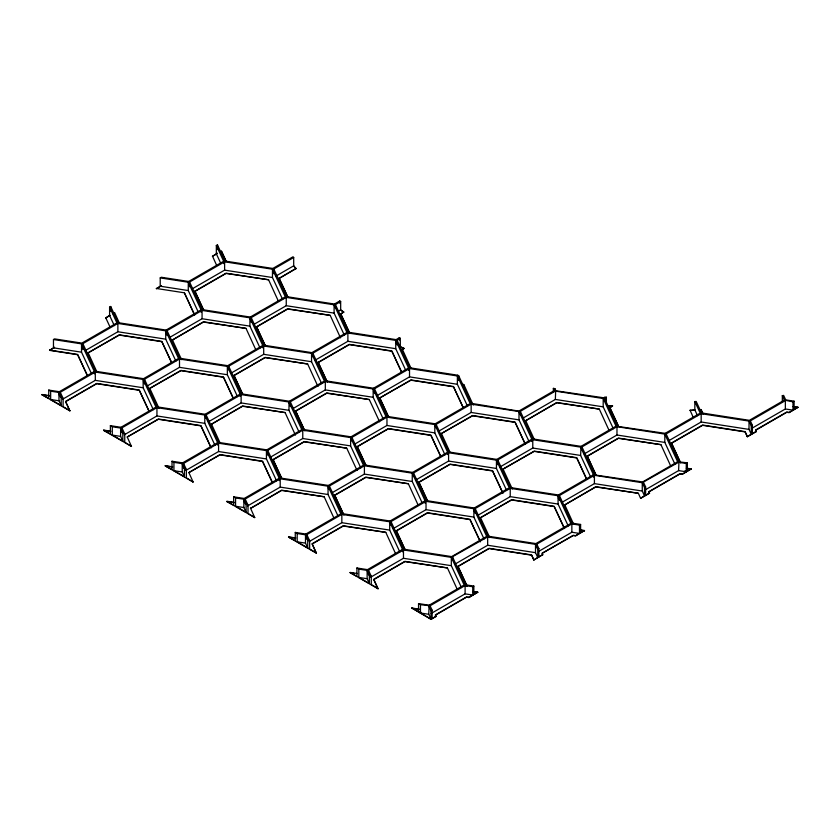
<?xml version="1.0" encoding="UTF-8"?>
<svg xmlns="http://www.w3.org/2000/svg" width="840" height="840" viewBox="0 0 840 840"><rect width="100%" height="100%" fill="white"/><g stroke="black" fill="none" stroke-linecap="round" stroke-linejoin="round"><path stroke-width="1.26" d="M458.199 379.638L458.682 375.764L457.716 375.207L409.868 367.805L397.047 340.179L400.312 338.289L400.312 346.605L404.019 348.358L402.36 349.587L404.019 348.358M419.129 609.137L411.8 608.002L431.046 619.385L436.013 616.518L435.393 615.174L466.526 597.198L468.856 597.566L477.75 592.158L468.856 597.293L466.526 596.936L435.393 614.912L436.013 616.255L431.046 619.122L428.757 614.292L429.114 605.22L464.142 584.997L451.322 557.372L403.473 549.969L368.445 570.192L368.445 574.938M522.575 418.352L555.345 399.441L555.692 390.358L554.894 388.637L553.361 388.364L553.361 391.933M645.834 489.521L678.605 470.6L678.962 461.528L666.141 433.902L665.175 433.346L616.014 426.143L580.986 446.366L580.629 455.448L590.247 476.165M606.385 403.169L606.385 397.226L604.632 397.131L603.194 398.517L603.194 406.844L613.337 428.705M91.14 372.907L81.522 352.191L53.466 347.844L53.466 339.528L54.579 338.887L81.879 343.108L116.907 322.885L109.589 307.125L110.702 306.485L118.22 322.686L166.068 330.089L201.096 309.866L188.276 282.24L160.22 277.893L160.22 286.219L188.276 290.556L198.429 312.428M160.22 277.893L161.333 277.252L188.633 281.474L223.661 261.25L216.342 245.501L217.455 244.85L224.973 261.051L272.822 268.454L293.024 256.788L293.695 257.512L293.695 265.829L296.048 268.632L279.101 278.418L287.784 297.129M87.402 375.753L77.637 354.701L49.581 350.364L54.579 347.204M110.145 315.389L105.704 317.961L109.589 315.441L109.589 307.125M112.655 313.677L114.597 312.554L119.427 323.232M160.776 286.156L156.324 288.729L161.333 285.569M212.447 256.326L217.455 253.176M49.581 350.364L54.023 347.792M213.559 255.685L216.899 253.764M82.845 343.665L117.873 323.442L165.722 330.844L178.542 358.47L143.514 378.693L95.666 371.291L82.845 343.665L82.845 349.608M189.588 282.03L224.616 261.807L272.465 269.209L285.285 296.835L250.257 317.058L202.409 309.656L189.588 282.03L189.588 286.786M85.103 350.679L117.873 331.758L165.722 339.161L175.865 361.032M191.856 289.044L224.616 270.133L272.465 277.526L282.618 299.397M171.591 362.723L161.826 341.681L119.291 335.097L88.158 352.81L119.291 334.834L161.826 341.407L171.591 362.46M203.595 310.149L194.911 291.175L226.044 273.2L268.579 279.772L278.344 301.088M194.911 291.438L226.044 273.462L268.579 279.772M149.037 411.065L139.262 390.012L96.736 383.439L65.594 401.415L69.857 410.855L42 394.769L48.741 398.401L48.741 390.086L59.315 391.713L94.343 371.49L81.522 343.865L53.466 339.528M60.28 397.026L60.28 392.269L95.308 372.046L143.157 379.449L155.978 407.075L120.95 427.298L110.376 425.659L110.376 433.986L103.635 430.353L131.492 446.439L124.751 442.281L124.751 433.965L121.916 427.854L156.944 407.631L204.792 415.034L217.613 442.659L217.613 445.032M167.034 335.391L167.034 330.645L202.062 310.422L249.911 317.825L262.731 345.45L262.731 347.823M273.788 273.767L273.788 269.01L293.695 257.512M62.538 399.284L95.308 380.363L143.157 387.765L153.31 409.637M170.425 336.998L202.062 318.738L249.911 326.141L260.053 348.012M275.993 276.045L293.695 265.829M246.015 328.387L203.48 322.077L172.347 340.053L203.48 321.804L246.015 328.387L255.78 349.703M279.101 278.418L296.048 268.37M69.857 410.855L65.594 401.678L96.736 383.702L139.262 390.285L149.037 411.327M144.47 384.006L144.47 379.25L179.498 359.026L227.346 366.429L240.167 394.055L240.167 396.428M251.223 317.615L286.251 297.392L334.1 304.794L346.92 332.419L311.892 352.643L264.043 345.24L251.223 317.615L251.223 322.371M146.738 386.264L179.498 367.343L227.346 374.745L237.5 396.617M254.615 323.978L286.251 305.707L334.1 313.11L344.253 334.981M233.226 398.307L223.461 377.255L180.925 370.681L149.793 388.385L180.925 370.409L223.461 376.992L233.226 398.044M265.22 345.733L256.536 326.76L287.679 308.784L330.204 315.357L340.515 337.848M256.536 327.022L287.679 309.046L330.204 315.357M167.034 330.645L179.855 358.27L227.703 365.673L262.731 345.45M273.788 269.01L286.608 296.635L334.457 304.038L339.812 300.941L340.673 301.55L340.673 309.876L343.718 312.007L340.736 314.002L349.419 332.714M228.669 366.219L263.697 346.006L311.546 353.399L324.366 381.024L289.338 401.247L241.49 393.844L228.669 366.219L228.669 369.789M335.412 308.154L335.412 304.594L340.673 301.55M124.173 434.868L156.944 415.947L204.792 423.35L214.946 445.221M230.927 373.233L263.697 354.322L311.546 361.725L321.689 383.586M338.572 311.084L340.673 309.876M210.672 446.911L200.897 425.87L158.372 419.286L127.229 437L158.372 419.024L200.897 425.596L211.208 447.815M242.666 394.338L233.982 375.365L265.115 357.389L307.65 363.972L317.961 386.453M340.736 314.002L343.718 312.007M233.982 375.627L265.115 357.651L307.65 363.972M144.47 379.25L157.29 406.875L205.139 414.278L240.167 394.055M206.105 414.834L241.133 394.611L288.981 402.014L301.802 429.639L266.774 449.862L218.925 442.459L206.105 414.834L206.105 418.394M312.858 356.769L312.858 353.199L347.886 332.976L395.735 340.379L408.555 368.004L408.555 370.377M208.362 421.848L241.133 402.927L288.981 410.33L299.135 432.201M315.116 360.213L347.886 341.292L395.735 348.695L405.878 370.566M285.086 412.577L242.56 406.266L211.417 424.242L242.56 405.993L285.086 412.577L295.397 435.057M326.855 381.318L318.171 362.344L349.304 344.369L391.839 350.942L401.604 371.994M318.171 362.607L349.304 344.631L391.839 351.215L401.604 372.256M279.248 480.617L279.248 478.244L266.427 450.618L218.578 443.216L183.55 463.439L186.386 469.55L186.386 477.866L193.127 482.024L165.27 465.938L172.011 469.56L172.011 461.244L182.584 462.882L217.613 442.659M335.412 304.594L348.233 332.22L396.081 339.623L399.262 337.785L400.312 338.289M290.294 401.804L325.322 381.581L373.17 388.983L385.991 416.608L350.963 436.832L303.114 429.429L290.294 401.804L290.294 406.56M185.808 470.453L218.578 451.531L266.427 458.934L276.57 480.806M292.562 408.818L325.322 389.907L373.17 397.299L383.324 419.171M272.296 482.496L262.531 461.454L219.996 454.87L188.864 472.584L219.996 454.608L262.531 461.181L272.296 482.233M304.3 429.923L295.617 410.949L326.75 392.973L369.285 399.546L379.596 421.764M295.617 411.212L326.75 393.236L369.285 399.546M312.858 353.199L325.679 380.825L373.527 388.227L408.555 368.004M267.74 450.419L302.768 430.195L350.616 437.598L363.437 465.224L328.409 485.447L280.56 478.044L267.74 450.419L267.74 455.165M374.493 388.784L409.521 368.56L457.37 375.963L470.19 403.589L435.162 423.812L387.314 416.409L374.493 388.784L374.493 393.54M269.997 457.433L302.768 438.512L350.616 445.914L360.769 467.786M376.751 395.798L409.521 376.877L457.37 384.279L467.513 406.151M281.736 478.527L273.053 459.554L304.195 441.578L346.721 448.161L357.031 470.379M463.239 407.841L453.474 386.788L410.939 380.216L379.806 397.919L410.939 379.943L453.474 386.526L463.239 407.579M273.053 459.827L304.195 441.851L346.721 448.161M395.567 553.665L385.791 532.35L343.266 525.767L312.133 543.743L316.386 553.192L288.53 537.106L295.27 540.729L295.27 532.413L305.844 534.051L340.872 513.828L328.052 486.203L280.203 478.8L245.175 499.023L248.01 505.134L248.01 513.45L254.751 517.608L226.895 501.522L233.636 505.144L233.636 496.829L244.22 498.467L279.248 478.244M351.929 440.958L351.929 437.388L386.957 417.165L434.805 424.568L447.626 452.193L447.626 454.566M247.443 506.037L280.203 487.116L328.052 494.519L338.205 516.39M355.32 443.751L386.957 425.481L434.805 432.884L444.959 454.755M324.167 496.766L281.631 490.455L250.499 508.431L281.631 490.182L324.167 496.766L333.931 518.081M365.925 465.507L357.242 446.534L388.385 428.558L430.909 435.131L440.685 456.183M357.242 446.796L388.385 428.82L430.909 435.404L440.685 456.445M329.375 489.562L329.375 486.003L364.403 465.78L412.251 473.172L425.072 500.798L425.072 503.181M436.118 427.928L436.118 424.368L471.146 404.145L518.994 411.548L531.815 439.173L531.815 441.546M332.756 492.356L364.403 474.096L412.251 481.499L421.858 502.215M438.386 431.382L471.146 412.461L518.994 419.864L529.148 441.735M343.371 514.111L334.688 495.138L365.82 477.162L408.356 483.745L418.12 505.06M524.874 443.425L515.109 422.373L472.574 415.8L441.441 433.503L472.574 415.527L515.109 422.111L525.42 444.329M334.688 495.401L365.82 477.425L408.356 483.745M351.929 437.388L364.749 465.014L412.598 472.416L447.626 452.193M306.81 539.353L306.81 534.607L341.838 514.385L389.687 521.787L402.507 549.413L402.507 551.786M413.564 472.973L448.592 452.75L496.44 460.152L509.261 487.778L474.233 508.001L426.384 500.598L413.564 472.973L413.564 476.543M616.014 426.143L603.194 398.517L555.345 391.115L520.317 411.338L471.503 403.379L458.682 375.764L458.682 380.51M309.068 541.622L341.838 522.701L389.687 530.103L399.84 551.975M415.821 479.987L448.592 461.066L496.44 468.468L506.583 490.34M427.56 501.092L418.877 482.118L450.019 464.142L492.544 470.715L502.856 492.933M599.298 409.091L556.763 402.769L525.63 420.745L556.763 402.507L599.298 409.091L609.063 430.395M316.386 553.192L312.133 544.016L343.266 526.039L385.791 532.35M418.877 482.381L450.019 464.405L492.544 470.988L502.856 493.206M329.375 486.003L342.195 513.618L390.044 521.02L425.072 500.798M436.118 424.368L448.938 451.994L496.786 459.396L531.815 439.173M390.999 521.577L426.027 501.354L473.876 508.757L486.696 536.382L451.668 556.605L403.82 549.202L390.999 521.577L390.999 525.147M497.753 464.699L497.753 459.953L532.781 439.73L580.629 447.132L593.45 474.757L593.45 477.131M604.506 400.691L604.506 398.318L606.385 397.226M393.267 528.591L426.027 509.681L473.876 517.083L484.029 538.944M500.01 466.967L532.781 448.046L580.629 455.448M405.006 549.696L396.322 530.722L427.455 512.746L469.991 519.33L480.302 541.538M586.509 479.01L576.734 457.957L534.208 451.385L503.066 469.088L534.208 451.112L576.734 457.695L586.509 478.737M609.819 407.726L612.528 405.899L609.819 407.726L618.502 426.437M396.322 530.985L427.455 513.009L469.991 519.593L480.302 541.811M457.202 589.25L447.426 567.934L404.901 561.351L373.758 579.327L378.021 588.777L350.165 572.691L356.906 576.313L356.906 567.998L367.479 569.635L402.507 549.413M475.199 508.557L510.227 488.334L558.075 495.737L570.896 523.362L535.868 543.585L488.019 536.183L475.199 508.557L475.199 513.313M581.942 449.306L581.942 446.922L616.97 426.699L664.818 434.102L677.639 461.727L687.361 462.83L687.361 471.146L684.957 470.768M370.703 577.206L403.473 558.285L451.322 565.688L461.475 587.559M477.456 515.571L510.227 496.65L558.075 504.053L568.218 525.924M584.21 453.936L616.97 435.015L664.818 442.418L674.972 464.289M563.945 527.615L554.179 506.572L511.644 499.989L480.512 517.692L511.644 499.716L554.179 506.3L564.49 528.518M595.949 475.041L587.265 456.068L618.398 438.092L660.933 444.665L670.698 465.98M378.021 588.777L373.758 579.6L404.901 561.624L447.426 567.934M587.265 456.33L618.398 438.354L660.933 444.665M497.753 459.953L510.573 487.578L558.422 494.981L593.45 474.757L642.611 481.95L677.639 461.727M665.175 433.346L700.203 413.123L694.837 401.552L696.202 401.478L701.516 412.923L749.364 420.326L784.392 400.103L792.992 401.835L794.105 401.195L794.105 409.511M535.51 544.341L535.51 552.657L537.758 557.508L537.758 549.192L535.51 544.341L487.662 536.938L451.322 557.372L451.322 565.688M559.388 500.283L559.388 495.537L594.416 475.314L642.264 482.717L678.605 462.284L686.249 463.47L687.361 462.83M666.141 433.902L701.169 413.679L749.018 421.082L751.264 425.933L751.264 434.249L749.018 429.397L749.018 421.082M454.892 564.175L487.662 545.255L535.51 552.657M561.645 502.541L594.416 483.63L642.264 491.032L644.511 495.884L644.511 487.557L642.264 482.717L642.264 491.032M669.522 440.265L701.169 421.995L749.018 429.397M467.177 586.446L457.947 566.307L489.09 548.331L531.615 554.904L533.873 560.028L542.766 554.621L533.873 559.755M638.369 493.28L595.833 486.959L564.7 504.935L595.833 486.696L638.369 493.28L640.626 498.393L649.52 493.259L648.889 491.652L680.033 473.676L682.353 474.033L691.247 468.899L682.353 474.296L680.033 473.939L648.889 491.915L649.52 493.259M680.138 462.021L671.454 443.037L702.587 425.061L745.122 431.644L747.369 436.758L756.263 431.624L755.643 430.017L786.775 412.041L789.106 412.398L798 407.264L789.106 412.671L786.775 412.304L755.643 430.28L756.263 431.624M457.947 566.57L489.09 548.594L531.615 555.177L533.873 560.028M671.454 443.31L702.587 425.334L745.122 431.907L747.369 436.758M473.855 594.405L473.855 586.089L472.742 586.73L465.108 585.553L430.08 605.776L420.462 604.695L418.541 603.582L418.541 611.898L420.882 612.266M536.823 547.701L536.823 544.142L571.851 523.918L579.495 525.095L580.608 524.454L580.608 532.77M418.541 603.582L429.114 605.22L430.08 605.776L432.128 610.187L430.983 610.764L428.757 605.976M537.758 549.192L538.871 548.551L536.823 544.142M644.511 487.557L645.624 486.917L643.577 482.507M751.264 425.933L752.377 425.292L750.33 420.872L785.358 400.649L785.358 408.975L752.587 427.886M431.204 613.442L465.108 593.87L472.742 595.046L472.742 586.73M539.091 551.155L571.851 532.235L579.495 533.421L579.495 525.095M542.147 553.276L573.279 535.301L575.6 535.668L584.504 530.523L575.6 535.931L573.279 535.573L542.147 553.276L542.766 554.894M640.626 498.131L649.52 492.986M747.369 436.495L756.263 431.361M782.324 401.594L782.324 395.651L783.636 395.419L785.704 399.893L794.105 401.195M694.911 410.13L690.029 410.413L694.837 409.868L697.515 415.653M607.614 405.615L612.528 405.899M607.677 405.888L612.528 406.161M156.324 288.467L184.38 292.803L194.691 315.021M793.202 406.518L798 407.264M793.202 406.791L798 407.526M785.358 408.975L792.992 410.151L792.992 401.835M603.54 397.761L554.379 390.558L519.351 410.781L519.351 413.165M555.345 399.441L603.194 406.844M49.581 350.091L77.637 354.438L87.402 375.48M580.986 446.366L533.138 438.963L520.317 411.338L520.317 414.907M686.448 468.153L691.247 468.899M686.448 468.416L691.247 469.161M678.605 470.6L686.249 471.786L686.249 463.47M50.663 391.188L58.968 392.48L61.194 397.268L61.194 405.584L50.663 399.514L50.663 391.188L48.741 390.086M42 394.506L49.34 395.64M42 394.769L49.34 395.913M50.663 399.514L58.968 400.796L61.194 405.584M112.298 426.772L120.603 428.064L122.819 432.852L122.819 441.168L112.298 435.089L112.298 426.772L110.376 425.659M103.635 430.091L110.964 431.225M103.635 430.353L109.746 431.298M112.298 435.089L120.603 436.38L122.819 441.168M580.608 524.454L572.208 523.163L559.388 495.537M173.933 462.357L182.228 463.638L184.453 468.437L184.453 476.753L173.933 470.673L173.933 462.357L172.011 461.244M165.27 465.675L172.599 466.809M579.695 529.788L584.504 530.523M165.27 465.938L172.599 467.072M579.695 530.051L584.504 530.796M173.933 470.673L182.228 471.965L184.453 476.753M235.567 497.942L243.863 499.223L246.089 504.021L246.089 512.337L235.567 506.257L235.567 497.942L233.636 496.829M226.895 501.26L234.234 502.394M226.895 501.522L234.234 502.656M235.567 506.257L243.863 507.538L246.089 512.337M297.192 533.526L305.498 534.807L307.724 539.606L307.724 547.922L297.192 541.842L297.192 533.526L295.27 532.413M288.53 536.844L295.869 537.978M288.53 537.106L294.641 538.051M297.192 541.842L305.498 543.123L307.724 547.922M473.855 586.089L465.455 584.787L452.634 557.162L452.634 559.545M358.827 569.111L367.132 570.392L369.348 575.179L369.348 583.506L358.827 577.426L358.827 569.111L356.906 567.998M350.165 572.418L357.494 573.552M472.952 591.413L477.75 592.158L468.856 597.293M350.165 572.691L353.829 573.258M472.952 591.686L477.75 592.431M358.827 577.426L367.132 578.707L369.348 583.506M411.8 608.275L419.129 609.409M420.462 613.011L428.757 614.292M399.788 346.626L404.019 348.631M555.345 391.115L553.361 388.364M461.8 383.628L463.995 384.899L473.225 405.048M461.8 383.891L463.995 384.899M593.45 474.757L594.416 475.314L594.416 483.63M61.194 397.268L63.116 398.381L63.116 406.697L69.857 410.592M122.819 432.852L124.751 433.965M184.453 468.437L186.386 469.55M246.089 504.021L248.01 505.134M307.724 539.606L309.645 540.708L309.645 549.034L316.386 552.92M369.348 575.179L371.28 576.293L371.28 584.609L378.021 588.504M411.8 608.002L431.046 619.122M340.736 310.181L343.718 312.281M293.748 266.144L296.048 268.632M782.324 395.651L784.392 400.103M703.206 414.257L701.012 409.521L702.66 413.343M690.029 410.141L693.263 417.396M671.454 443.037L680.683 462.924M609.819 407.453L618.502 426.163M604.506 398.318L617.327 425.943M587.265 456.068L595.949 474.779M581.942 446.922L594.762 474.548M525.63 420.483L534.313 439.457M564.7 504.672L573.384 523.645M503.066 469.088L512.295 488.964M402.36 349.314L411.044 368.288M441.441 433.503L450.125 452.487M480.512 517.692L489.741 537.579M340.736 313.73L349.955 333.606M379.806 397.919L388.49 416.63M418.877 482.118L427.56 500.819M457.947 566.307L467.177 586.183M380.352 399.357L388.49 416.903M279.101 278.145L287.784 296.856M318.171 362.344L327.401 382.221M357.242 446.534L365.925 465.245M396.322 530.722L405.006 549.433M431.099 616.298L432.128 618.502L432.128 610.187M226.18 261.334L221.351 250.929L226.18 261.608M256.536 326.76L265.22 345.471M295.617 410.949L304.836 430.826M334.688 495.138L343.917 515.014M368.445 570.192L371.28 576.293M220.521 262.815L216.342 253.816L216.342 245.501M212.447 256.064L216.731 265.555M194.911 291.175L203.595 309.887M233.982 375.365L242.666 394.076M273.053 459.554L281.736 478.265M306.81 534.607L309.645 540.708M194.156 314.118L184.38 292.803M172.347 339.78L181.577 359.656M211.417 423.969L220.101 442.943M250.499 508.158L254.751 517.608M149.793 388.385L159.012 408.272M188.864 472.584L193.127 482.024M109.589 315.441L114.293 325.574M105.704 317.688L109.988 326.918M88.158 352.81L96.842 371.784M127.229 437L131.492 446.439M60.28 392.269L63.116 398.381M752.377 425.292L752.377 433.608M701.169 413.679L701.169 421.995M694.837 401.552L694.837 409.868M664.818 434.102L664.818 442.418M645.624 486.917L645.624 495.233M616.97 426.699L616.97 435.015M571.851 523.918L571.851 532.235M558.422 494.981L558.422 498.54M558.075 495.737L558.075 504.053M554.894 388.637L554.894 391.01M538.871 548.551L538.871 556.868M535.868 543.585L535.868 545.958M532.781 439.73L532.781 448.046M518.994 411.548L518.994 419.864M510.227 488.334L510.227 496.65M496.786 459.396L496.786 461.769M496.44 460.152L496.44 468.468M487.662 536.938L487.662 545.255M474.233 508.001L474.233 511.57M473.876 508.757L473.876 517.083M471.146 404.145L471.146 412.461M465.108 585.553L465.108 593.87M457.716 375.207L457.716 378.767M457.37 375.963L457.37 384.279M448.592 452.75L448.592 461.066M435.162 423.812L435.162 426.185M434.805 424.568L434.805 432.884M430.983 610.764L431.046 619.385M426.027 501.354L426.027 509.681M420.462 604.695L420.462 613.274M412.598 472.416L412.598 474.789M412.251 473.172L412.251 481.499M409.521 368.56L409.521 376.877M403.473 549.969L403.473 558.285M399.262 337.785L399.262 340.169M397.047 340.179L397.047 344.925M396.081 339.623L396.081 343.182M395.735 340.379L395.735 348.695M390.044 521.02L390.044 523.404M389.687 521.787L389.687 530.103M386.957 417.165L386.957 425.481M373.527 388.227L373.527 391.797M373.17 388.983L373.17 397.299M367.479 569.635L367.479 572.009M367.132 570.392L367.132 578.707M364.403 465.78L364.403 474.096M350.963 436.832L350.963 439.215M350.616 437.598L350.616 445.914M347.886 332.976L347.886 341.292M341.838 514.385L341.838 522.701M339.812 300.941L339.812 303.324M334.457 304.038L334.457 306.411M334.1 304.794L334.1 313.11M328.409 485.447L328.409 489.006M328.052 486.203L328.052 494.519M325.322 381.581L325.322 389.907M311.892 352.643L311.892 355.016M311.546 353.399L311.546 361.725M305.844 534.051L305.844 536.424M305.498 534.807L305.498 543.123M302.768 430.195L302.768 438.512M289.338 401.247L289.338 403.631M288.981 402.014L288.981 410.33M286.251 297.392L286.251 305.707M280.203 478.8L280.203 487.116M272.822 268.454L272.822 272.013M272.465 269.209L272.465 277.526M266.774 449.862L266.774 453.421M266.427 450.618L266.427 458.934M263.697 346.006L263.697 354.322M250.257 317.058L250.257 319.442M249.911 317.825L249.911 326.141M245.175 499.023L245.175 503.78M244.22 498.467L244.22 502.026M243.863 499.223L243.863 507.538M241.133 394.611L241.133 402.927M227.703 365.673L227.703 368.046M227.346 366.429L227.346 374.745M224.616 261.807L224.616 270.133M223.661 261.25L223.661 263.634M218.578 443.216L218.578 451.531M217.455 244.85L217.455 249.606M205.139 414.278L205.139 416.651M204.792 415.034L204.792 423.35M202.062 310.422L202.062 318.738M201.096 309.866L201.096 312.239M188.633 281.474L188.633 285.044M188.276 282.24L188.276 290.556M183.55 463.439L183.55 468.195M182.584 462.882L182.584 465.255M182.228 463.638L182.228 471.965M179.498 359.026L179.498 367.343M166.068 330.089L166.068 333.648M165.722 330.844L165.722 339.161M156.944 407.631L156.944 415.947M143.514 378.693L143.514 382.253M143.157 379.449L143.157 387.765M121.916 427.854L121.916 432.611M120.95 427.298L120.95 430.868M120.603 428.064L120.603 436.38M117.873 323.442L117.873 331.758M110.702 306.485L110.702 311.241M95.308 372.046L95.308 380.363M94.343 371.49L94.343 373.874M81.522 343.865L81.522 352.191M59.315 391.713L59.315 395.283M58.968 392.48L58.968 400.796"/></g></svg>
